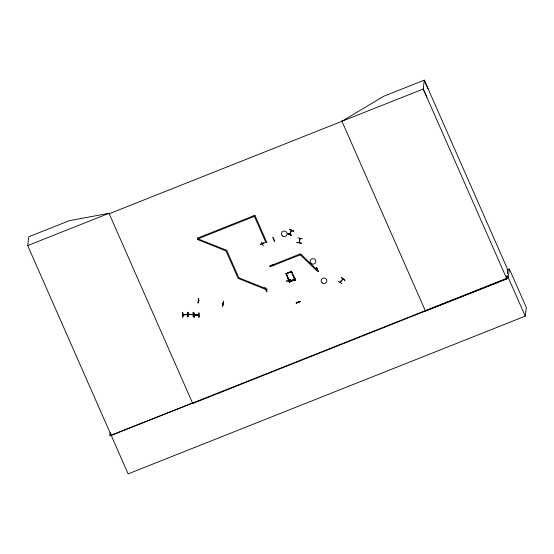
<?xml version="1.0" encoding="UTF-8"?>
<svg xmlns="http://www.w3.org/2000/svg" width="554" height="554" viewBox="0 0 554 554"><rect width="100%" height="100%" fill="white"/><g stroke="black" fill="none" stroke-linecap="round" stroke-linejoin="round"><path stroke-width="0.83" d="M288.745 280.67C287.505 280.982 289.507 281.1 288.724 280.262M294.576 278.399L295.026 278.413M506.965 269.923L509.368 268.974L526.3 307.442L525.247 316.14L128.147 473.878L27.7 245.588L28.766 236.8L69.409 220.658L108.993 213.297L109.193 213.747L423.228 89L424.309 80.122L383.659 96.271L341.936 121.291M110.101 432.605L109.72 435.742L192.515 403.042M182.813 316.964L182.716 312.477L182.792 316.895M182.827 314.554L182.875 314.506M186.913 314.513L186.961 314.464M187.321 312.435L187.474 316.909M182.862 314.852L187.377 314.506M188.533 312.255L188.616 316.736M238.504 278.503L266.903 289.908L267.243 289.119L238.829 277.817L238.005 278.143L226.039 250.955L226.371 250.166L197.958 238.864L197.626 237.964M188.582 314.326L193.166 314.409L192.764 314.457M188.679 314.277L188.665 314.651L188.997 314.277M226.877 250.519L226.039 250.955L197.639 239.55M188.685 314.499L193.166 314.561M197.626 239.66L197.972 238.76M193.083 314.236L193.18 314.277M193.367 312.269L193.214 316.687L193.124 312.207M194.316 315.33L194.322 314.984L194.316 315.33L198.81 315.24M194.267 317.338L194.101 312.996M194.689 314.997L198.401 315.288L198.408 314.914M198.194 303.031L198.782 298.661M198.498 300.961L198.616 300.614M198.928 300.656L198.54 300.947M222.895 303.765L222.424 304.014L222.535 303.668M222.853 304.077L222.853 303.71M223.456 301.812L222.618 306.154L223.463 301.819M238.49 278.607L238.843 277.706M254.051 215.554L266.003 242.846L266.841 242.41M254.404 216.344L197.958 238.864M266.827 242.52L254.875 215.222M260.214 244.446L264.466 242.714L260.2 244.397M261.509 241.932L263.295 246.018M262.568 243.788L262.423 243.462M262.603 243.698L262.603 244.044L262.506 243.531M266.1 289.548L266.557 289.486L266.259 289.673M266.169 289.472L266.592 289.52M274.161 264.84L269.819 266.28L274.091 264.673M267 291.723L265.172 287.713M273.503 239.307L273.593 239.66L273.655 239.252M271.917 264.909L272.021 265.318M274.625 241.516L272.852 237.361L274.646 241.447M300.947 254.127L300.303 254.833L272.104 265.934M287.443 233.559L291.66 235.367L287.429 233.587M289.583 229.439L293.814 231.212L289.603 229.342M291.584 230.27L289.548 234.107M289.756 234.203L291.709 230.471M291.653 235.374L287.547 233.31M293.703 231.433L289.59 229.363M288.717 280.857L288.738 280.31M295.026 279.327L289.389 281.709L295.026 279.569L291.404 271.301L295.185 279.812L289.541 282.048L286.148 273.406M289.756 281.46L286.127 273.413M287.9 278.627L289.68 282.713M291.452 271.204L285.836 273.628M296.951 242.257L301.473 243.061M293.502 276.501L295.49 280.518L293.481 276.515M294.673 279.479L291.356 271.335M294.957 278.08L294.652 278.343M299.333 242.61L300.15 238.421M300.019 238.22L299.125 242.576M295.49 280.518L293.717 276.356M317.442 270.061L316.798 270.774L300.303 254.833L299.963 253.933M302.339 238.802L297.837 237.853M300.372 301.355L296.12 303.08L300.393 301.473M298.343 301.999L298.142 301.812M317.241 269.576L316.846 269.382M316.867 269.708L317.144 269.265M318.148 271.515L316.389 267.353L318.155 271.439M318.176 271.432L316.438 267.395M341.894 283.78L338.217 281.1M340.121 282.062L342.981 278.891L342.864 279.313M340.142 282.076L340.488 282.097M340.301 282.208L343.071 279.022M344.823 280.345L341.264 277.464L344.865 280.289M506.855 277.935L507.145 275.511M507.436 273.094L507.727 270.671M506.917 278.115L507.201 275.76M507.485 273.413L507.769 271.058M525.247 316.14L508.316 277.672L509.368 268.974M197.958 302.99L198.554 298.627M222.618 306.154L223.276 301.785M301.418 243.351L296.909 242.458M182.765 314.679L187.363 314.63M194.212 315.129L198.713 315.039M288.565 280.511L288.779 280.871M222.417 303.827L222.881 303.89M188.665 314.43L193.117 314.409M288.904 280.843L288.281 280.767M289.472 281.744L285.892 273.503M265.006 287.782L266.786 291.861M27.7 245.588L109.055 213.276M197.612 238.075L254.861 215.333M299.949 254.044L271.737 265.248L272.09 266.045M111.215 435.402L508.316 277.672M506.82 278.897L425.458 311.036L341.742 120.848M262.423 243.628L262.644 244.016L262.409 243.587M269.819 266.28L274.161 264.847M289.659 282.789L288.122 278.6M182.474 312.546L182.585 316.957M182.751 316.95L182.695 312.484M194.011 317.407L193.935 312.996M199.018 312.955L199.108 317.359M183.291 314.734L186.864 314.7M194.738 315.191L198.311 315.15M198.831 312.948L198.879 317.297M187.55 312.491L187.661 316.902M198.941 300.815L198.561 300.767L199.004 300.843M298.128 302.235L297.99 301.875M300.933 254.238L317.428 270.172M424.274 80.378L427.965 88.605M426.919 97.234L423.228 89L506.751 278.745L192.716 403.485L108.993 213.297M424.309 80.122L507.831 269.867M226.863 250.63L238.829 277.817M300.379 301.452L296.12 303.08M286.508 281.155L290.76 279.521L286.487 281.183M291.584 271.612L285.947 273.891L291.584 271.612M294.88 279.126L289.243 281.37L294.894 279.147M311.258 263.552A2.867 2.749 6.9 0 0 315.828 261.73A2.867 2.749 6.9 0 0 311.86 258.822A2.867 2.749 6.9 0 0 311.258 263.552M322.241 282.935A2.867 2.749 6.9 0 0 326.812 281.12A2.867 2.749 6.9 0 0 322.844 278.212A2.867 2.749 6.9 0 0 322.241 282.935M282.519 236.004A2.867 2.749 6.9 0 0 287.097 234.19A2.867 2.749 6.9 0 0 283.129 231.281A2.867 2.749 6.9 0 0 282.519 236.004"/></g></svg>
